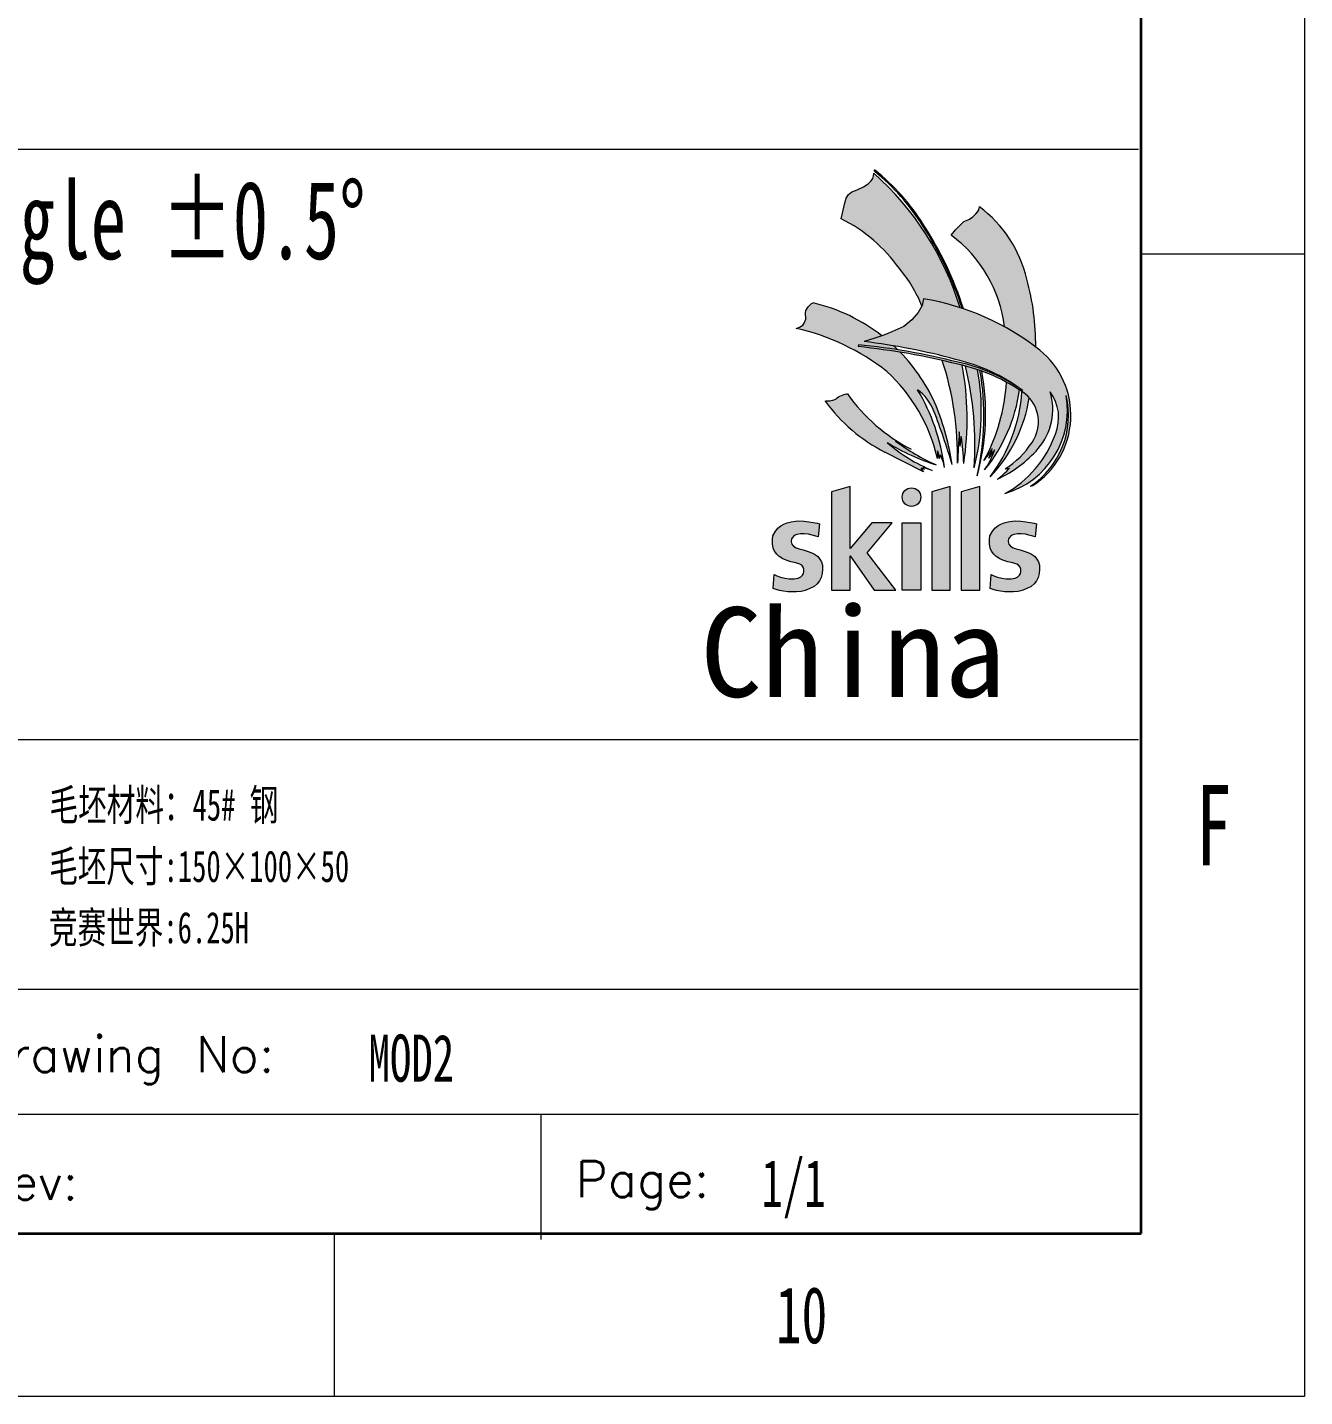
# Model space of a CAD drawing. Header units: millimetres. Extents: x 3154 to 3910, y 100 to 635.
# Drawn here: x 3810.7 to 3910.2, y 99.9 to 206.7 of the extents above; entities that cross this region are included whole.
import ezdxf

# ---------------------------------------------------------------- set-up
doc = ezdxf.new("R2010")
doc.units = ezdxf.units.MM
doc.layers.get('0').update_dxf_attribs({"lineweight": 35})
for name, color, linetype, lineweight in [('ACAD0', 7, 'Continuous', 0), ('ACADLOGO', 7, 'Continuous', 0), ('ACADTitle Block', 7, 'Continuous', 0), ('EB0', 7, 'Continuous', 35)]:
    doc.layers.add(name, color=color, linetype=linetype, lineweight=lineweight)
doc.styles.get("Standard").update_dxf_attribs({"font": 'txt.shx', "bigfont": 'gbcbig.shx'})
doc.styles.add('UserTxtStyle1', font='')
doc.styles.add('UserTxtStyle2', font='', dxfattribs={"width": 0.667})
doc.styles.add('标准', font='', dxfattribs={"width": 0.667})
doc.styles.get('UserTxtStyle1').set_extended_font_data('宋体')
doc.styles.get('UserTxtStyle2').set_extended_font_data('宋体')
doc.styles.get('标准').set_extended_font_data('宋体')

msp = doc.modelspace()

# ---------------------------------------------------------------- hatches: boundary and pattern name
at = {"layer": 'ACADLOGO', "linetype": 'Continuous'}
h = msp.add_hatch(color=7, dxfattribs=at)
edge = h.paths.add_edge_path(flags=0)
edge.add_line((3876.63897541108, 195.2984551566326), (3876.614788877264, 195.0928696192033))
edge.add_line((3876.614788877263, 195.092869619203), (3876.566415809633, 194.8812374483184))
edge.add_line((3876.566415809634, 194.8812374483184), (3876.42129660674, 194.7119317116095))
edge.add_line((3876.42129660674, 194.7119317116095), (3876.191524535497, 194.4579731065507))
edge.add_line((3876.191524535496, 194.4579731065507), (3875.834773161721, 194.2463409356664))
edge.add_line((3875.83477316172, 194.2463409356664), (3875.34499585196, 194.004475597513))
edge.add_line((3875.34499585196, 194.004475597513), (3874.915684876737, 193.8472631277137))
edge.add_line((3874.915684876738, 193.8472631277137), (3874.655679638223, 193.6356309568294))
edge.add_line((3874.655679638222, 193.6356309568294), (3874.486373901515, 193.3635324514075))
edge.add_line((3874.486373901516, 193.3635324514075), (3874.341254698624, 192.8918950420089))
edge.add_line((3874.341254698624, 192.8918950420089), (3874.208228762639, 192.1783922944532))
edge.add_line((3874.208228762639, 192.1783922944532), (3874.105435993924, 191.7369880523263))
edge.add_arc((3868.53740519836, 180.6423757922078), 12.41343579121911, 35.523558678530776, 63.349390292778025, ccw=False)
edge.add_arc((3870.746972602622, 181.1599406895479), 10.35040344013713, 21.361839735061324, 40.30416290532969, ccw=False)
edge.add_line((3880.386289098818, 184.9301434506411), (3880.415151948006, 184.9772032955006))
edge.add_line((3880.415151948005, 184.9772032955006), (3880.519866105165, 185.5004153843205))
edge.add_arc((3877.314808349824, 165.9919704677288), 19.76997264233711, 72.17100237064801, 80.67017738831282, ccw=False)
edge.add_arc((3861.104464792334, 177.92781488458), 23.3036512938406, 17.1835009812531, 48.19383106516945)
h = msp.add_hatch(color=7, dxfattribs=at)
edge = h.paths.add_edge_path(flags=0)
edge.add_line((3884.86844354174, 192.6802628711249), (3884.832163741017, 192.4444441664251))
edge.add_line((3884.832163741017, 192.4444441664251), (3884.747510872666, 192.3174648638968))
edge.add_line((3884.747510872665, 192.3174648638968), (3884.602391669771, 192.1179259599184))
edge.add_line((3884.60239166977, 192.1179259599184), (3884.324246530896, 191.8639673548583))
edge.add_line((3884.324246530895, 191.8639673548583), (3884.052148025473, 191.6825683512431))
edge.add_line((3884.052148025473, 191.6825683512431), (3883.659116850974, 191.5253558814435))
edge.add_line((3883.659116850974, 191.5253558814435), (3883.278178943379, 191.1565112407636))
edge.add_line((3883.278178943379, 191.1565112407636), (3883.006080437961, 190.8904593687918))
edge.add_line((3883.006080437962, 190.8904593687918), (3882.673515598, 190.4732416604773))
edge.add_arc((3876.38314643182, 182.045167525048), 10.51670946062061, 6.996240907543211, 53.26384797788728, ccw=False)
edge.add_arc((3877.31480834981, 165.9919704677484), 19.76997264232406, 52.82346447025441, 61.25791054035841, ccw=False)
edge.add_arc((3869.1077950776, 181.8075714945382), 20.15357068391688, 359.819947824506, 375.0621147380261)
edge.add_arc((3878.896525085352, 184.7260732744795), 9.946504018453313, 13.48081842133403, 53.10117937491629)
h = msp.add_hatch(color=7, dxfattribs=at)
edge = h.paths.add_edge_path(flags=0)
edge.add_line((3871.913614244436, 185.1879340092906), (3871.770662432133, 185.1267110059356))
edge.add_line((3871.770662432132, 185.1267110059357), (3871.515391797437, 184.8818187797357))
edge.add_line((3871.515391797437, 184.8818187797357), (3871.352018527013, 184.5961110051865))
edge.add_line((3871.352018527013, 184.5961110051865), (3871.321385938466, 184.4124417823417))
edge.add_line((3871.321385938468, 184.4124417823417), (3871.331597068893, 183.9124534960479))
edge.add_line((3871.331597068892, 183.9124534960478), (3871.219007726398, 183.6178140953603))
edge.add_line((3871.219007726398, 183.6178140953604), (3871.103293354956, 183.4543301858763))
edge.add_line((3871.103293354955, 183.4543301858763), (3870.835953670619, 183.2828710934472))
edge.add_line((3870.835953670619, 183.2828710934472), (3870.590266029911, 183.2017098135609))
edge.add_arc((3866.653921800643, 165.8482480872543), 17.79430919641696, 51.81833204763802, 77.21967303563167, ccw=False)
edge.add_arc((3868.710931705339, 170.0975091181307), 13.22122093110867, 12.878216281079915, 47.438027310802624, ccw=False)
edge.add_line((3881.599586083495, 173.0442482021973), (3881.598519254964, 173.6609568155795))
edge.add_arc((3879.250583647412, 172.6923582010637), 2.539878913107913, 7.993525239866301, 22.417715201937597, ccw=False)
edge.add_arc((3878.672329205479, 173.8300807932263), 3.191385898495106, 345.7693772199825, 351.2846473742381)
edge.add_arc((3878.061182951855, 171.5671128641566), 4.164924375153468, 10.85157400175541, 25.292054501781593, ccw=False)
edge.add_arc((3866.311851138662, 170.2638387086855), 15.97672686637068, 7.507249241411339, 30.69028489208106)
edge.add_arc((3877.624750901122, 175.2619154741506), 3.981061616002577, 22.04082974592228, 52.4529778923187, ccw=False)
edge.add_arc((3828.65184534202, 156.3818753214824), 56.466746132699, 16.67766693673491, 21.150205348317172, ccw=False)
edge.add_arc((3861.901968739345, 169.3503174205936), 21.09116620486845, 8.827872235082326, 21.73385830457446)
edge.add_arc((3868.700223214806, 171.6226871703518), 13.94065291550518, 23.40492007291136, 44.16305710909485)
edge.add_arc((3869.825965527163, 127.3299285765298), 54.72958686173985, 80.66794682832376, 84.1394877915637)
edge.add_line((3875.414237878169, 181.7734671296735), (3875.432186927053, 181.9281745291677))
edge.add_arc((3869.843914576017, 127.4846359757925), 54.72958686197277, 80.88414259201869, 84.13948779155601, ccw=False)
edge.add_arc((3868.700223214226, 171.6226871697248), 13.94065291635917, 45.24914163087497, 47.12937342777094)
edge.add_arc((3870.106497225892, 133.5365858276465), 48.97392843757823, 80.50574931675656, 83.23258990700576)
edge.add_line((3875.877543287434, 182.1692980074602), (3876.715255741987, 182.4309042646485))
edge.add_line((3876.715255741988, 182.4309042646485), (3877.276428534479, 182.6131605917027))
edge.add_arc((3868.700223214793, 171.6226871703373), 13.94065291552536, 52.03398567503693, 76.67319147506169)
h = msp.add_hatch(color=7, dxfattribs=at)
edge = h.paths.add_edge_path(flags=0)
edge.add_arc((3883.482889291512, 175.4242055426901), 4.859553778176379, 305.02197205680454, 320.1576466193816, ccw=False)
edge.add_arc((3882.120620693833, 180.3180620282232), 9.796469568145517, 295.0707060643555, 318.4506118764706)
edge.add_arc((3885.913790619991, 176.875889165923), 4.675034197115391, 319.1882987391688, 377.1170222555335)
edge.add_arc((3887.695477263894, 176.2498625553599), 3.350232826606334, -22.649573049240075, 36.696145016586115, ccw=False)
edge.add_arc((3882.757132857674, 177.7765737588317), 8.509924762560612, 298.7522710922259, 340.66994292815167, ccw=False)
edge.add_arc((3884.947759766716, 176.825582717237), 6.782134779571872, 286.2940818205271, 369.6445470915604)
edge.add_arc((3885.158154878008, 176.4306493303639), 6.65443871235442, -56.38069604086229, 13.302906462243527, ccw=False)
edge.add_line((3888.842532224949, 170.8892669990474), (3889.036498750135, 170.9392105688785))
edge.add_arc((3885.444706679083, 176.4170536341813), 6.550399600769946, 303.2526391067699, 410.9735498392454)
edge.add_arc((3877.314808349837, 165.991970467785), 19.76997264227916, 51.69433678804063, 80.67017738833043)
edge.add_line((3880.519866105165, 185.5004153843205), (3880.415151948005, 184.9772032955003))
edge.add_line((3880.415151948005, 184.9772032955003), (3880.083557719044, 184.4365507469786))
edge.add_line((3880.083557719044, 184.4365507469789), (3879.594892053661, 183.8610174918325))
edge.add_line((3879.594892053661, 183.8610174918325), (3878.966607913428, 183.3552456499351))
edge.add_line((3878.966607913429, 183.3552456499354), (3878.041633861925, 182.9192354340658))
edge.add_line((3878.041633861924, 182.9192354340658), (3877.413349320327, 182.6576293896557))
edge.add_line((3877.413349320327, 182.6576293896557), (3876.715255741988, 182.4309042646494))
edge.add_line((3876.715255741988, 182.4309042646494), (3875.877543287435, 182.1692980074602))
edge.add_arc((3870.106497225844, 133.5365858272783), 48.97392843794945, 74.73642940440578, 83.23258990701203, ccw=False)
edge.add_arc((3879.924444719848, 167.2915812487503), 13.83735421114641, 53.04927652254719, 77.1606344815741, ccw=False)
edge.add_arc((3880.393534099897, 167.2947426368871), 13.55797618269252, 54.62565594690159, 78.00565915302181)
edge.add_arc((3869.843914576043, 127.4846359759958), 54.72958686176769, 75.86305699148369, 84.13948779156037)
edge.add_line((3875.432186927052, 181.9281745291677), (3875.414237878169, 181.7734671296732))
edge.add_arc((3869.825965527166, 127.32992857655), 54.72958686171912, 75.86305699147772, 84.1394877915618, ccw=False)
edge.add_arc((3880.167025726329, 166.4199968847987), 14.30573984861881, 54.681727761158186, 77.78789682810168, ccw=False)
edge.add_arc((3886.655197512961, 175.9145375102715), 2.814468136580994, -34.74010416947499, 50.71047529175678, ccw=False)
edge.add_arc((3883.248963342449, 178.0030673574172), 6.807397577377983, 302.24335315777137, 327.1524751589348, ccw=False)
edge.add_line((3886.880821591628, 172.2454404648192), (3887.214103962351, 172.3107990476873))
h = msp.add_hatch(color=7, dxfattribs=at)
edge = h.paths.add_edge_path(flags=0)
edge.add_arc((3880.167025726087, 166.4199968837589), 14.30573984968647, 76.41541564137599, 77.78789682803281)
edge.add_arc((3869.825965527069, 127.3299285761848), 54.72958686209672, 75.8630569914738, 77.18266177730582)
edge.add_arc((3859.140664246252, 173.2005924304013), 24.02574523438638, -1.207897563265817, 18.177675846856914, ccw=False)
edge.add_arc((4010.047688849335, 166.8058006578331), 127.0231720255856, 176.2436448772202, 177.3430277867799, ccw=False)
edge.add_arc((3805.336325387363, 169.6578398180793), 78.1527221436713, 3.1777345664668246, 4.013283260213598, ccw=False)
edge.add_arc((3862.104227177359, 176.6347610706777), 21.42847465259179, 352.9106401116019, 355.1072302786877)
edge.add_arc((3868.3463287704, 172.3710667955988), 15.30341997758226, 1.0812998471662922, 9.159439275166221, ccw=False)
edge.add_arc((3860.865140479019, 176.1374199034672), 23.04577237008005, 351.3210308640994, 370.4705298664622)
edge = h.paths.add_edge_path(flags=0)
edge.add_arc((3880.1670257264, 166.4199968850294), 14.30573984837728, 71.41686776268814, 75.34145320760932)
edge.add_arc((3857.769839437719, 174.0474331214504), 26.74884544809249, -3.6870648879178134, 13.430121189082513, ccw=False)
edge.add_arc((3866.985504121516, 176.7579902933625), 18.03067054161225, 345.7749593067703, 370.2933914069736)
edge = h.paths.add_edge_path(flags=0)
edge.add_arc((3880.167025725664, 166.4199968829072), 14.30573985062407, 70.01550098778856, 70.62481805526727)
edge.add_arc((3864.485722135514, 176.3507151611828), 20.73599245274618, -12.965085414692624, 9.8992039071249, ccw=False)
edge.add_arc((3867.053149960309, 176.5739310952026), 18.30130849652404, 344.5497847944731, 370.3575120436299)
h = msp.add_hatch(color=7, dxfattribs=at)
edge = h.paths.add_edge_path(flags=0)
edge.add_arc((3880.167025726294, 166.4199968847417), 14.30573984868693, 56.87870708330326, 61.58428659891339)
edge.add_arc((3872.514623036079, 179.8409520230084), 14.48431792792495, 331.34705319726294, 356.68009985227565, ccw=False)
edge.add_arc((3880.122980563717, 177.131079952695), 6.631079792315785, 320.3035781122742, 330.1128746053401)
edge.add_arc((3883.884557493476, 174.155011130252), 2.014533497604128, 328.0569775248594, 350.6252023484903, ccw=False)
edge.add_arc((3882.187286872228, 175.9897688988118), 4.474308330097553, 319.5880576153367, 329.9354919347613)
edge.add_arc((3880.51559672733, 175.5248012558726), 5.821720574161277, 324.8133535092563, 342.23229792365476, ccw=False)
edge.add_arc((3875.754255207471, 180.0156065599188), 12.33570299050933, 320.5057039825766, 352.4803446685112)
edge = h.paths.add_edge_path(flags=0)
edge.add_arc((3886.655197512976, 175.9145375102872), 2.81446813655906, 41.75054082277872, 50.71047529178905)
edge.add_arc((3880.167025724396, 166.4199968819973), 14.30573985202277, 54.6817277613217, 55.89980459659396)
edge.add_arc((3875.724690591421, 179.1329721922325), 12.4928513084234, 323.09954247208475, 356.020551969435, ccw=False)
edge.add_arc((3877.340480270546, 179.5958169695883), 11.55662503510462, 316.4396219205466, 351.0035014117545)
h = msp.add_hatch(color=7, dxfattribs=at)
edge = h.paths.add_edge_path(flags=0)
edge.add_line((3881.182741571904, 172.1184476837821), (3880.510647908208, 172.3439895187027))
edge.add_arc((3880.501029380907, 172.3153272031004), 0.03023316726926261, 71.44922801342516, 224.9596994096569)
edge.add_line((3880.479636271735, 172.2939641676644), (3880.578450442079, 172.1950108920283))
edge.add_line((3880.578450442079, 172.1950108920283), (3880.403997355669, 172.2790614448015))
edge.add_arc((3880.380376778615, 172.2300352048304), 0.05441970108467865, 64.27548452729745, 226.1296737181909)
edge.add_line((3880.342662371594, 172.1908034910107), (3880.516239056978, 172.0239399736056))
edge.add_line((3880.516239056978, 172.0239399736056), (3877.497231022367, 173.5542089270308))
edge.add_arc((3883.348308242514, 185.0975713530565), 12.94157334850374, 215.8325445868437, 243.120549654023, ccw=False)
edge.add_line((3872.856168023817, 177.5213378319785), (3872.936722473061, 177.5603508205168))
edge.add_line((3872.93672247306, 177.5603508205171), (3873.073329103929, 177.5544153404538))
edge.add_line((3873.07332910393, 177.5544153404538), (3873.209936136163, 177.5514477068118))
edge.add_line((3873.209936136162, 177.5514477068118), (3873.325755263906, 177.5722215678641))
edge.add_line((3873.325755263907, 177.572221567864), (3873.441573990286, 177.6137690771894))
edge.add_line((3873.441573990285, 177.6137690771894), (3873.593029525725, 177.6434458391676))
edge.add_line((3873.593029525724, 177.6434458391676), (3873.696969449537, 177.7057672095449))
edge.add_line((3873.696969449537, 177.7057672095446), (3873.774182067578, 177.7710564263434))
edge.add_line((3873.774182067579, 177.7710564263436), (3873.892970895964, 177.8660221923408))
edge.add_line((3873.892970895962, 177.8660221923408), (3873.98503201721, 177.9224082954345))
edge.add_line((3873.985032017211, 177.9224082954345), (3874.106790546238, 177.9639558047599))
edge.add_line((3874.106790546238, 177.9639558047599), (3874.26121578232, 178.0262773879164))
edge.add_line((3874.261215782321, 178.0262773879167), (3874.394853113913, 178.0737601645257))
edge.add_line((3874.394853113912, 178.0737601645257), (3874.516611241573, 178.091566391936))
edge.add_line((3874.516611241573, 178.0915663919357), (3874.582281751965, 178.0953625103965))
edge.add_arc((3885.857290277433, 186.0443528358606), 13.79537112381093, 215.1842076901108, 242.7986254400386)
edge.add_arc((3891.20691323765, 197.9598213079451), 26.84730654373547, 241.3439692478217, 244.26879310708472, ccw=False)
edge.add_arc((3888.472017024154, 188.1732644355332), 17.10238719356764, 233.6380495327084, 245.9339158963178)
edge.add_arc((3886.867039985446, 189.4244591186213), 17.70093296083336, 238.7446116774947, 252.3423397164311, ccw=False)
edge.add_arc((3886.402103636106, 184.4246118383094), 13.36725164555501, 229.285898378683, 247.0169449302529)
for points in [[(3874.800798841116, 165.463649132961), (3876.675914056711, 162.7857070753961), (3878.347868519308, 162.7857070753961), (3876.106871667143, 165.7062310335951), (3878.070404364818, 168.0462781802268), (3876.49174048751, 168.0462781802268), (3874.800798841116, 166.0310923982703), (3874.800798841116, 170.8821492700726), (3873.349606812197, 170.4588849283046), (3873.349606812197, 162.7857070753961), (3874.800798841116, 162.7857070753961)], [(3882.600955996554, 170.8821492700726), (3881.149763967635, 170.4588849283046), (3881.149763967635, 162.7857070753961), (3882.600955996554, 162.7857070753961)], [(3884.89867670901, 170.8821492700726), (3883.44748468009, 170.4588849283046), (3883.44748468009, 162.7857070753961), (3884.89867670901, 162.7857070753961)], [(3868.796491821463, 162.9066397444728), (3868.881144689816, 164.0192202999772), (3869.086730227246, 163.9103808978082), (3869.370921999576, 163.8075881290929), (3869.691393572628, 163.7108419938318), (3870.048144946405, 163.6685155596551), (3870.441176120905, 163.6624689262013), (3870.749554427049, 163.7229352607395), (3870.95513996448, 163.8378212963623), (3871.076072633556, 163.9587539654387), (3871.154678868456, 164.0978265348769), (3871.178865402272, 164.2368991043151), (3871.178865402272, 164.4243447413838), (3871.142585601549, 164.5694639442755), (3871.015606299018, 164.7266764140748), (3870.864440462673, 164.8113292824289), (3870.562108789982, 164.9141220511438), (3870.181170882389, 164.9987749194973), (3869.794186341345, 165.119707588574), (3869.552321003192, 165.2345936241966), (3869.262082597409, 165.4099459943579), (3869.086730227246, 165.5852983645187), (3868.893237956723, 165.8332103361257), (3868.796491821463, 166.0508891404638), (3868.74207212038, 166.389500613878), (3868.736025486925, 166.7341587207461), (3868.778351921102, 167.0123038596221), (3868.941611024356, 167.3448686995831), (3869.15324319524, 167.6109205715514), (3869.383015266485, 167.7923195751661), (3869.630927238092, 167.9253455111504), (3869.884885843152, 168.0281382798653), (3870.199310782753, 168.1188377816729), (3870.525828989258, 168.1672108493035), (3870.803974128135, 168.1913973831188), (3871.197005302632, 168.1672108493035), (3871.583989843678, 168.1127911482194), (3871.910508050184, 168.0704647140421), (3872.230979623238, 167.9979051125962), (3872.394238726492, 167.9676719453274), (3872.291445957776, 166.9397442581763), (3872.122140221069, 167.0062572261685), (3871.819808548377, 167.0788168276144), (3871.553756676409, 167.1513764290605), (3871.209098569541, 167.1876562297834), (3870.930953430664, 167.1876562297834), (3870.640715024881, 167.1392831621526), (3870.441176120905, 167.0364903934376), (3870.308150184921, 166.9034644574533), (3870.22954395002, 166.7764851549231), (3870.205357416205, 166.5708996174926), (3870.253730483836, 166.3653140800627), (3870.374663152912, 166.2201948771707), (3870.59234195725, 166.0871689411867), (3870.822114028495, 166.0146093397406), (3871.130492334642, 165.9299564713868), (3871.450963907694, 165.8271637026721), (3871.80771528147, 165.6880911332337), (3872.019347452354, 165.5852983645187), (3872.237026256691, 165.4462257950809), (3872.424471893761, 165.2164537238351), (3872.563544463197, 164.9927282860435), (3872.63005743119, 164.7266764140748), (3872.642150698099, 164.4122514744759), (3872.61191753083, 164.0796866345154), (3872.539357929384, 163.7652616949165), (3872.394238726492, 163.5113030898554), (3872.218886356331, 163.2754843851562), (3871.989114285084, 163.069898847726), (3871.65050281167, 162.9187330113802), (3871.299798071348, 162.7675671750347), (3870.967233231388, 162.6889609401347), (3870.610481857613, 162.6587277728656), (3869.94535217769, 162.6647744063197), (3869.600694070823, 162.7071008404965), (3869.292315764678, 162.7675671750347), (3869.032310526163, 162.8340801430267)], [(3885.708925591822, 162.9066397444728), (3885.793578460175, 164.0192202999772), (3885.999163997606, 163.9103808978082), (3886.283355769935, 163.8075881290929), (3886.60382734299, 163.7108419938318), (3886.960578716764, 163.6685155596551), (3887.353609891264, 163.6624689262013), (3887.661988197409, 163.7229352607395), (3887.867573734839, 163.8378212963623), (3887.988506403915, 163.9587539654387), (3888.067112638815, 164.0978265348769), (3888.09129917263, 164.2368991043151), (3888.09129917263, 164.4243447413838), (3888.055019371908, 164.5694639442755), (3887.928040069377, 164.7266764140748), (3887.776874233031, 164.8113292824289), (3887.47454256034, 164.9141220511438), (3887.093604652748, 164.9987749194973), (3886.706620111704, 165.119707588574), (3886.464754773551, 165.2345936241966), (3886.174516367767, 165.4099459943579), (3885.999163997606, 165.5852983645187), (3885.805671727083, 165.8332103361257), (3885.708925591822, 166.0508891404638), (3885.654505890738, 166.389500613878), (3885.648459257284, 166.7341587207461), (3885.690785691461, 167.0123038596221), (3885.854044794713, 167.3448686995831), (3886.065676965598, 167.6109205715514), (3886.295449036843, 167.7923195751661), (3886.54336100845, 167.9253455111504), (3886.797319613512, 168.0281382798653), (3887.111744553109, 168.1188377816729), (3887.438262759618, 168.1672108493035), (3887.716407898493, 168.1913973831188), (3888.109439072992, 168.1672108493035), (3888.496423614037, 168.1127911482194), (3888.822941820543, 168.0704647140421), (3889.143413393598, 167.9979051125962), (3889.306672496851, 167.9676719453274), (3889.203879728134, 166.9397442581763), (3889.034573991427, 167.0062572261685), (3888.732242318736, 167.0788168276144), (3888.466190446768, 167.1513764290605), (3888.121532339899, 167.1876562297834), (3887.843387201023, 167.1876562297834), (3887.553148795239, 167.1392831621526), (3887.353609891264, 167.0364903934376), (3887.220583955278, 166.9034644574533), (3887.141977720379, 166.7764851549231), (3887.117791186564, 166.5708996174926), (3887.166164254195, 166.3653140800627), (3887.287096923272, 166.2201948771707), (3887.504775727609, 166.0871689411867), (3887.734547798855, 166.0146093397406), (3888.042926105, 165.9299564713868), (3888.363397678052, 165.8271637026721), (3888.720149051829, 165.6880911332337), (3888.931781222712, 165.5852983645187), (3889.14946002705, 165.4462257950809), (3889.336905664119, 165.2164537238351), (3889.475978233557, 164.9927282860435), (3889.54249120155, 164.7266764140748), (3889.554584468456, 164.4122514744759), (3889.524351301188, 164.0796866345154), (3889.451791699742, 163.7652616949165), (3889.306672496851, 163.5113030898554), (3889.131320126689, 163.2754843851562), (3888.901548055444, 163.069898847726), (3888.56293658203, 162.9187330113802), (3888.212231841708, 162.7675671750347), (3887.879667001746, 162.6889609401347), (3887.522915627972, 162.6587277728656), (3886.857785948048, 162.6647744063197), (3886.513127841181, 162.7071008404965), (3886.204749535035, 162.7675671750347), (3885.944744296522, 162.8340801430267)]]:
    msp.add_hatch(color=7, dxfattribs=at).paths.add_polyline_path(points, flags=0)
h = msp.add_hatch(color=7, dxfattribs=at)
h.paths.add_polyline_path([(3880.297188650645, 168.0462781802268), (3880.303235284099, 168.0402315467733), (3880.303235284099, 162.7857070753961), (3878.852043255181, 162.7857070753961), (3878.852043255181, 168.0462781802268)], flags=0)
edge = h.paths.add_edge_path(flags=0)
edge.add_arc((3879.574615952913, 170.0416672199904), 0.7225726977325556, 0, 360)
at = {"layer": 'ACADTitle Block', "linetype": 'Continuous'}
h = msp.add_hatch(color=7, dxfattribs=at)
edge = h.paths.add_edge_path(flags=0)
edge.add_line((3876.698145992832, 195.5636427676517), (3876.68734847871, 195.4556676264322))
edge.add_arc((3865.725899879371, 181.9704015155691), 17.37831284897094, 32.169349783794814, 50.8941916983502, ccw=False)
edge.add_arc((3857.928225849222, 176.5115432598029), 26.88939062097212, 17.86999953546109, 33.16903923594589, ccw=False)
edge.add_arc((3877.314808350002, 165.9919704683558), 19.76997264168584, 71.38039949529019, 71.70637110938338, ccw=False)
edge.add_arc((3857.928718102733, 176.5117207707837), 26.97956719301163, 17.72846148184044, 33.16593505645933)
edge.add_arc((3865.725899879361, 181.9704015155612), 17.46901235079211, 32.16934978378651, 51.09008821519994)

# ---------------------------------------------------------------- linework, layer by layer
at = {"layer": 'ACAD0', "color": 7, "linetype": 'Continuous'}
for p, q in [((3897.265548123967, 197.1527064272316), (3693.525698353335, 197.1527064272305)), ((3897.265548123967, 151.1295565907548), (3693.525698353335, 151.1295565907548)), ((3897.265548123969, 131.6371197988068), (3780.007056949988, 131.6371197988068)), ((3897.265548123967, 121.8909014028334), (3693.525698353335, 121.8909014028334)), ((3850.694930773009, 121.8909014028334), (3850.694930773009, 112.1446830068599))]:
    msp.add_line(p, q, dxfattribs=at)
at = {"layer": 'ACADLOGO', "color": 7, "linetype": 'Continuous'}
for p, q in [((3876.687348478709, 195.4556676264323), (3876.69814599283, 195.5636427676517)), ((3875.834773161719, 194.2463409356662), (3876.191524535495, 194.4579731065502)), ((3876.191524535495, 194.4579731065502), (3876.421296606741, 194.7119317116112)), ((3876.421296606741, 194.7119317116112), (3876.566415809632, 194.8812374483182)), ((3876.566415809632, 194.8812374483182), (3876.614788877263, 195.0928696192024)), ((3876.614788877263, 195.0928696192024), (3876.638975411078, 195.2984551566323)), ((3874.341254698623, 192.8918950420087), (3874.486373901516, 193.3635324514073)), ((3874.486373901516, 193.3635324514073), (3874.655679638222, 193.6356309568297)), ((3874.655679638222, 193.6356309568297), (3874.915684876738, 193.8472631277137)), ((3874.915684876738, 193.8472631277137), (3875.344995851958, 194.004475597513)), ((3875.344995851958, 194.004475597513), (3875.834773161719, 194.2463409356662)), ((3874.105435993924, 191.7369880523264), (3874.208228762639, 192.1783922944567)), ((3874.208228762639, 192.1783922944567), (3874.341254698623, 192.8918950420087)), ((3884.60239166977, 192.1179259599188), (3884.747510872662, 192.3174648638952)), ((3884.747510872662, 192.3174648638952), (3884.832163741016, 192.4444441664254)), ((3884.832163741016, 192.4444441664254), (3884.86844354174, 192.6802628711249)), ((3883.00608043796, 190.8904593687915), (3883.278178943383, 191.1565112407599)), ((3883.278178943383, 191.1565112407599), (3883.659116850974, 191.5253558814435)), ((3883.659116850974, 191.5253558814435), (3884.052148025472, 191.6825683512431)), ((3884.052148025472, 191.6825683512431), (3884.324246530895, 191.8639673548577)), ((3884.324246530895, 191.8639673548577), (3884.60239166977, 192.1179259599188)), ((3882.673515598, 190.4732416604773), (3883.00608043796, 190.8904593687915)), ((3871.352018527012, 184.5961110051859), (3871.515391797437, 184.8818187797354)), ((3871.515391797437, 184.8818187797354), (3871.770662432132, 185.1267110059354)), ((3871.770662432132, 185.1267110059354), (3871.913614244435, 185.1879340092904)), ((3880.415151948005, 184.9772032955001), (3880.083557719044, 184.4365507469786)), ((3880.519866105165, 185.5004153843202), (3880.415151948005, 184.9772032955001)), ((3871.219007726398, 183.6178140953607), (3871.331597068892, 183.9124534960485)), ((3871.321385938467, 184.4124417823412), (3871.352018527012, 184.5961110051859)), ((3871.331597068892, 183.9124534960485), (3871.321385938467, 184.4124417823412)), ((3879.594892053661, 183.8610174918326), (3878.966607913429, 183.3552456499352)), ((3880.083557719044, 184.4365507469786), (3879.594892053661, 183.8610174918326)), ((3870.59026602991, 183.2017098135609), (3870.835953670619, 183.2828710934472)), ((3870.835953670619, 183.2828710934472), (3871.103293354954, 183.4543301858764)), ((3871.103293354954, 183.4543301858764), (3871.219007726398, 183.6178140953607)), ((3877.413349320326, 182.6576293896555), (3876.715255741987, 182.4309042646494)), ((3878.041633861924, 182.9192354340655), (3877.413349320326, 182.6576293896555)), ((3878.966607913429, 183.3552456499352), (3878.041633861924, 182.9192354340655)), ((3875.432186927052, 181.9281745291674), (3875.414237878169, 181.7734671296732)), ((3876.715255741987, 182.4309042646494), (3875.877543287434, 182.1692980074599)), ((3872.856168023817, 177.5213378319785), (3872.93672247306, 177.5603508205169)), ((3872.93672247306, 177.5603508205169), (3873.073329103929, 177.5544153404538)), ((3873.073329103929, 177.5544153404538), (3873.209936136162, 177.5514477068118)), ((3873.209936136162, 177.5514477068118), (3873.325755263906, 177.5722215678638)), ((3873.325755263906, 177.5722215678638), (3873.441573990284, 177.6137690771892)), ((3873.441573990284, 177.6137690771892), (3873.593029525724, 177.6434458391673)), ((3873.593029525724, 177.6434458391673), (3873.696969449538, 177.7057672095447)), ((3873.696969449538, 177.7057672095447), (3873.774182067579, 177.7710564263434)), ((3873.774182067579, 177.7710564263434), (3873.892970895964, 177.8660221923408)), ((3873.892970895964, 177.8660221923408), (3873.985032017211, 177.9224082954346)), ((3873.985032017211, 177.9224082954346), (3874.106790546238, 177.9639558047597)), ((3874.106790546238, 177.9639558047597), (3874.261215782318, 178.0262773879167)), ((3874.261215782318, 178.0262773879167), (3874.394853113911, 178.0737601645254)), ((3874.394853113911, 178.0737601645254), (3874.516611241573, 178.0915663919358)), ((3874.516611241573, 178.0915663919358), (3874.582281751965, 178.0953625103963)), ((3880.516239056978, 172.0239399736057), (3877.497231022367, 173.5542089270308)), ((3881.598519254964, 173.6609568155793), (3881.599586083496, 173.0442482021973)), ((3880.342662371594, 172.1908034910104), (3880.516239056978, 172.0239399736057)), ((3880.578450442079, 172.1950108920283), (3880.40399735567, 172.2790614448012)), ((3880.479636271734, 172.2939641676644), (3880.578450442079, 172.1950108920283)), ((3881.182741571904, 172.1184476837821), (3880.510647908207, 172.3439895187027)), ((3881.182741571885, 172.1184476837829), (3881.182741571904, 172.1184476837821)), ((3886.880821591626, 172.245440464819), (3887.214103962348, 172.3107990476871)), ((3874.800798841115, 170.8821492700724), (3873.349606812196, 170.4588849283044)), ((3874.800798841115, 166.0310923982703), (3874.800798841115, 170.8821492700724)), ((3882.600955996553, 170.8821492700724), (3881.149763967634, 170.4588849283044)), ((3882.600955996553, 162.7857070753959), (3882.600955996553, 170.8821492700724)), ((3884.89867670901, 170.8821492700724), (3883.447484680089, 170.4588849283044)), ((3884.89867670901, 162.7857070753959), (3884.89867670901, 170.8821492700724)), ((3888.842532224948, 170.8892669990472), (3889.036498750135, 170.9392105688786)), ((3873.349606812196, 170.4588849283044), (3873.349606812196, 162.7857070753959)), ((3881.149763967634, 170.4588849283044), (3881.149763967634, 162.7857070753959)), ((3883.447484680089, 170.4588849283044), (3883.447484680089, 162.7857070753959)), ((3869.153243195239, 167.6109205715512), (3869.383015266485, 167.7923195751661)), ((3869.383015266485, 167.7923195751661), (3869.630927238091, 167.9253455111501)), ((3869.630927238091, 167.9253455111501), (3869.884885843152, 168.0281382798654)), ((3869.884885843152, 168.0281382798654), (3870.199310782752, 168.118837781673)), ((3870.199310782752, 168.118837781673), (3870.525828989258, 168.1672108493036)), ((3870.525828989258, 168.1672108493036), (3870.803974128135, 168.1913973831188)), ((3870.803974128135, 168.1913973831188), (3871.197005302632, 168.1672108493036)), ((3871.197005302632, 168.1672108493036), (3871.583989843678, 168.1127911482192)), ((3871.583989843678, 168.1127911482192), (3871.910508050185, 168.0704647140421)), ((3871.910508050185, 168.0704647140421), (3872.230979623238, 167.9979051125963)), ((3872.230979623238, 167.9979051125963), (3872.394238726492, 167.9676719453272)), ((3872.394238726492, 167.9676719453272), (3872.291445957775, 166.9397442581763)), ((3876.491740487508, 168.0462781802269), (3874.800798841115, 166.0310923982703)), ((3876.106871667142, 165.7062310335952), (3878.070404364818, 168.0462781802269)), ((3878.070404364818, 168.0462781802269), (3876.491740487508, 168.0462781802269)), ((3878.852043255181, 168.0462781802269), (3880.297188650645, 168.0462781802269)), ((3878.852043255181, 162.7857070753959), (3878.852043255181, 168.0462781802269)), ((3880.297188650645, 168.0462781802269), (3880.303235284099, 168.040231546773)), ((3880.303235284099, 168.040231546773), (3880.303235284099, 162.7857070753959)), ((3886.065676965598, 167.6109205715512), (3886.295449036843, 167.7923195751661)), ((3886.295449036843, 167.7923195751661), (3886.54336100845, 167.9253455111501)), ((3886.54336100845, 167.9253455111501), (3886.79731961351, 168.0281382798654)), ((3886.79731961351, 168.0281382798654), (3887.111744553109, 168.118837781673)), ((3887.111744553109, 168.118837781673), (3887.438262759617, 168.1672108493036)), ((3887.438262759617, 168.1672108493036), (3887.716407898492, 168.1913973831188)), ((3887.716407898492, 168.1913973831188), (3888.109439072991, 168.1672108493036)), ((3888.109439072991, 168.1672108493036), (3888.496423614036, 168.1127911482192)), ((3888.496423614036, 168.1127911482192), (3888.822941820543, 168.0704647140421)), ((3888.822941820543, 168.0704647140421), (3889.143413393597, 167.9979051125963)), ((3889.143413393597, 167.9979051125963), (3889.30667249685, 167.9676719453272)), ((3889.30667249685, 167.9676719453272), (3889.203879728133, 166.9397442581763)), ((3868.736025486925, 166.7341587207461), (3868.778351921102, 167.0123038596221)), ((3868.742072120379, 166.3895006138778), (3868.736025486925, 166.7341587207461)), ((3868.778351921102, 167.0123038596221), (3868.941611024356, 167.3448686995828)), ((3868.941611024356, 167.3448686995828), (3869.153243195239, 167.6109205715512)), ((3870.22954395002, 166.7764851549231), (3870.205357416206, 166.5708996174927)), ((3870.205357416206, 166.5708996174927), (3870.253730483836, 166.3653140800625)), ((3870.308150184919, 166.9034644574531), (3870.22954395002, 166.7764851549231)), ((3870.441176120904, 167.0364903934377), (3870.308150184919, 166.9034644574531)), ((3870.640715024881, 167.1392831621524), (3870.441176120904, 167.0364903934377)), ((3870.930953430664, 167.1876562297832), (3870.640715024881, 167.1392831621524)), ((3871.209098569541, 167.1876562297832), (3870.930953430664, 167.1876562297832)), ((3871.553756676409, 167.1513764290603), (3871.209098569541, 167.1876562297832)), ((3871.819808548377, 167.0788168276142), (3871.553756676409, 167.1513764290603)), ((3872.122140221069, 167.0062572261683), (3871.819808548377, 167.0788168276142)), ((3872.291445957775, 166.9397442581763), (3872.122140221069, 167.0062572261683)), ((3885.648459257283, 166.7341587207461), (3885.690785691461, 167.0123038596221)), ((3885.654505890737, 166.3895006138778), (3885.648459257283, 166.7341587207461)), ((3885.690785691461, 167.0123038596221), (3885.854044794713, 167.3448686995828)), ((3885.854044794713, 167.3448686995828), (3886.065676965598, 167.6109205715512)), ((3887.141977720379, 166.7764851549231), (3887.117791186564, 166.5708996174927)), ((3887.117791186564, 166.5708996174927), (3887.166164254195, 166.3653140800625)), ((3887.220583955278, 166.9034644574531), (3887.141977720379, 166.7764851549231)), ((3887.353609891263, 167.0364903934377), (3887.220583955278, 166.9034644574531)), ((3887.553148795239, 167.1392831621524), (3887.353609891263, 167.0364903934377)), ((3887.843387201023, 167.1876562297832), (3887.553148795239, 167.1392831621524)), ((3888.121532339899, 167.1876562297832), (3887.843387201023, 167.1876562297832)), ((3888.466190446768, 167.1513764290603), (3888.121532339899, 167.1876562297832)), ((3888.732242318735, 167.0788168276142), (3888.466190446768, 167.1513764290603)), ((3889.034573991427, 167.0062572261683), (3888.732242318735, 167.0788168276142)), ((3889.203879728133, 166.9397442581763), (3889.034573991427, 167.0062572261683)), ((3868.796491821463, 166.0508891404635), (3868.742072120379, 166.3895006138778)), ((3868.893237956724, 165.8332103361257), (3868.796491821463, 166.0508891404635)), ((3869.086730227247, 165.5852983645185), (3868.893237956724, 165.8332103361257)), ((3869.262082597407, 165.4099459943577), (3869.086730227247, 165.5852983645185)), ((3870.253730483836, 166.3653140800625), (3870.374663152912, 166.2201948771705)), ((3870.374663152912, 166.2201948771705), (3870.59234195725, 166.0871689411865)), ((3870.59234195725, 166.0871689411865), (3870.822114028495, 166.0146093397406)), ((3870.822114028495, 166.0146093397406), (3871.130492334641, 165.9299564713868)), ((3871.130492334641, 165.9299564713868), (3871.450963907693, 165.8271637026719)), ((3871.450963907693, 165.8271637026719), (3871.807715281469, 165.6880911332337)), ((3871.807715281469, 165.6880911332337), (3872.019347452353, 165.5852983645185)), ((3872.019347452353, 165.5852983645185), (3872.237026256692, 165.4462257950806)), ((3878.347868519307, 162.7857070753959), (3876.106871667142, 165.7062310335952)), ((3885.708925591821, 166.0508891404635), (3885.654505890737, 166.3895006138778)), ((3885.805671727082, 165.8332103361257), (3885.708925591821, 166.0508891404635)), ((3885.999163997605, 165.5852983645185), (3885.805671727082, 165.8332103361257)), ((3886.174516367767, 165.4099459943577), (3885.999163997605, 165.5852983645185)), ((3887.166164254195, 166.3653140800625), (3887.287096923272, 166.2201948771705)), ((3887.287096923272, 166.2201948771705), (3887.504775727609, 166.0871689411865)), ((3887.504775727609, 166.0871689411865), (3887.734547798854, 166.0146093397406)), ((3887.734547798854, 166.0146093397406), (3888.042926104999, 165.9299564713868)), ((3888.042926104999, 165.9299564713868), (3888.363397678052, 165.8271637026719)), ((3888.363397678052, 165.8271637026719), (3888.720149051828, 165.6880911332337)), ((3888.720149051828, 165.6880911332337), (3888.931781222711, 165.5852983645185)), ((3888.931781222711, 165.5852983645185), (3889.149460027051, 165.4462257950806)), ((3869.552321003192, 165.2345936241966), (3869.262082597407, 165.4099459943577)), ((3869.794186341344, 165.119707588574), (3869.552321003192, 165.2345936241966)), ((3870.181170882389, 164.9987749194973), (3869.794186341344, 165.119707588574)), ((3870.562108789981, 164.9141220511438), (3870.181170882389, 164.9987749194973)), ((3870.864440462672, 164.8113292824286), (3870.562108789981, 164.9141220511438)), ((3871.015606299018, 164.7266764140748), (3870.864440462672, 164.8113292824286)), ((3871.142585601548, 164.5694639442755), (3871.015606299018, 164.7266764140748)), ((3871.178865402271, 164.4243447413835), (3871.142585601548, 164.5694639442755)), ((3871.178865402271, 164.2368991043151), (3871.178865402271, 164.4243447413835)), ((3872.237026256692, 165.4462257950806), (3872.424471893761, 165.2164537238352)), ((3872.424471893761, 165.2164537238352), (3872.563544463198, 164.9927282860435)), ((3872.563544463198, 164.9927282860435), (3872.63005743119, 164.7266764140748)), ((3872.63005743119, 164.7266764140748), (3872.642150698098, 164.4122514744759)), ((3874.800798841115, 165.4636491329611), (3874.800798841115, 165.4636491329611)), ((3874.800798841115, 162.7857070753959), (3874.800798841115, 165.4636491329611)), ((3874.800798841115, 165.4636491329611), (3876.675914056711, 162.7857070753959)), ((3886.46475477355, 165.2345936241966), (3886.174516367767, 165.4099459943577)), ((3886.706620111704, 165.119707588574), (3886.46475477355, 165.2345936241966)), ((3887.093604652748, 164.9987749194973), (3886.706620111704, 165.119707588574)), ((3887.47454256034, 164.9141220511438), (3887.093604652748, 164.9987749194973)), ((3887.77687423303, 164.8113292824286), (3887.47454256034, 164.9141220511438)), ((3887.928040069376, 164.7266764140748), (3887.77687423303, 164.8113292824286)), ((3888.055019371906, 164.5694639442755), (3887.928040069376, 164.7266764140748)), ((3888.09129917263, 164.4243447413835), (3888.055019371906, 164.5694639442755)), ((3888.09129917263, 164.2368991043151), (3888.09129917263, 164.4243447413835)), ((3889.149460027051, 165.4462257950806), (3889.336905664118, 165.2164537238352)), ((3889.336905664118, 165.2164537238352), (3889.475978233557, 164.9927282860435)), ((3889.475978233557, 164.9927282860435), (3889.54249120155, 164.7266764140748)), ((3889.54249120155, 164.7266764140748), (3889.554584468456, 164.4122514744759)), ((3868.796491821463, 162.9066397444726), (3868.881144689816, 164.019220299977)), ((3868.881144689816, 164.019220299977), (3869.086730227247, 163.9103808978082)), ((3869.086730227247, 163.9103808978082), (3869.370921999576, 163.807588129093)), ((3869.370921999576, 163.807588129093), (3869.691393572629, 163.7108419938318)), ((3869.691393572629, 163.7108419938318), (3870.048144946405, 163.6685155596551)), ((3870.048144946405, 163.6685155596551), (3870.441176120904, 163.662468926201)), ((3870.441176120904, 163.662468926201), (3870.749554427049, 163.7229352607392)), ((3870.749554427049, 163.7229352607392), (3870.95513996448, 163.8378212963624)), ((3870.95513996448, 163.8378212963624), (3871.076072633556, 163.9587539654387)), ((3871.076072633556, 163.9587539654387), (3871.154678868455, 164.0978265348766)), ((3871.154678868455, 164.0978265348766), (3871.178865402271, 164.2368991043151)), ((3872.394238726492, 163.5113030898555), (3872.218886356331, 163.2754843851559)), ((3872.539357929384, 163.7652616949162), (3872.394238726492, 163.5113030898555)), ((3872.611917530829, 164.0796866345152), (3872.539357929384, 163.7652616949162)), ((3872.642150698098, 164.4122514744759), (3872.611917530829, 164.0796866345152)), ((3885.708925591821, 162.9066397444726), (3885.793578460175, 164.019220299977)), ((3885.793578460175, 164.019220299977), (3885.999163997605, 163.9103808978082)), ((3885.999163997605, 163.9103808978082), (3886.283355769935, 163.807588129093)), ((3886.283355769935, 163.807588129093), (3886.603827342989, 163.7108419938318)), ((3886.603827342989, 163.7108419938318), (3886.960578716764, 163.6685155596551)), ((3886.960578716764, 163.6685155596551), (3887.353609891263, 163.662468926201)), ((3887.353609891263, 163.662468926201), (3887.661988197408, 163.7229352607392)), ((3887.661988197408, 163.7229352607392), (3887.867573734839, 163.8378212963624)), ((3887.867573734839, 163.8378212963624), (3887.988506403915, 163.9587539654387)), ((3887.988506403915, 163.9587539654387), (3888.067112638815, 164.0978265348766)), ((3888.067112638815, 164.0978265348766), (3888.09129917263, 164.2368991043151)), ((3889.30667249685, 163.5113030898555), (3889.131320126688, 163.2754843851559)), ((3889.451791699742, 163.7652616949162), (3889.30667249685, 163.5113030898555)), ((3889.524351301188, 164.0796866345152), (3889.451791699742, 163.7652616949162)), ((3889.554584468456, 164.4122514744759), (3889.524351301188, 164.0796866345152)), ((3869.032310526162, 162.8340801430267), (3868.796491821463, 162.9066397444726)), ((3869.292315764676, 162.7675671750345), (3869.032310526162, 162.8340801430267)), ((3869.600694070822, 162.7071008404963), (3869.292315764676, 162.7675671750345)), ((3869.94535217769, 162.6647744063195), (3869.600694070822, 162.7071008404963)), ((3870.610481857612, 162.6587277728653), (3869.94535217769, 162.6647744063195)), ((3870.967233231388, 162.6889609401348), (3870.610481857612, 162.6587277728653)), ((3871.299798071347, 162.7675671750345), (3870.967233231388, 162.6889609401348)), ((3871.65050281167, 162.9187330113802), (3871.299798071347, 162.7675671750345)), ((3871.989114285085, 163.069898847726), (3871.65050281167, 162.9187330113802)), ((3872.218886356331, 163.2754843851559), (3871.989114285085, 163.069898847726)), ((3873.349606812196, 162.7857070753959), (3874.800798841115, 162.7857070753959)), ((3876.675914056711, 162.7857070753959), (3878.347868519307, 162.7857070753959)), ((3880.303235284099, 162.7857070753959), (3878.852043255181, 162.7857070753959)), ((3881.149763967634, 162.7857070753959), (3882.600955996553, 162.7857070753959)), ((3883.447484680089, 162.7857070753959), (3884.89867670901, 162.7857070753959)), ((3885.944744296522, 162.8340801430267), (3885.708925591821, 162.9066397444726)), ((3886.204749535036, 162.7675671750345), (3885.944744296522, 162.8340801430267)), ((3886.513127841181, 162.7071008404963), (3886.204749535036, 162.7675671750345)), ((3886.857785948049, 162.6647744063195), (3886.513127841181, 162.7071008404963)), ((3887.52291562797, 162.6587277728653), (3886.857785948049, 162.6647744063195)), ((3887.879667001746, 162.6889609401348), (3887.52291562797, 162.6587277728653)), ((3888.212231841707, 162.7675671750345), (3887.879667001746, 162.6889609401348)), ((3888.562936582028, 162.9187330113802), (3888.212231841707, 162.7675671750345)), ((3888.901548055444, 163.069898847726), (3888.562936582028, 162.9187330113802)), ((3889.131320126688, 163.2754843851559), (3888.901548055444, 163.069898847726))]:
    msp.add_line(p, q, dxfattribs=at)
msp.add_circle((3879.574615952912, 170.0416672199902), 0.7225726977325204, dxfattribs=at)
for centre, radius, start, end in [((3865.725899879359, 181.9704015155603), 17.37831284898536, 32.16934978379541, 50.89419169835548), ((3865.725899879359, 181.9704015155595), 17.46901235079286, 32.16934978379541, 51.09008821520156), ((3861.104464792337, 177.9278148845823), 23.3036512938366, 17.1835009812435, 48.19383106516946), ((3878.896525085352, 184.7260732744784), 9.946504018454801, 13.48081842136621, 53.10117937491708), ((3868.537405198357, 180.6423757922059), 12.41343579122218, 35.52355867854239, 63.349390292796), ((3857.92822584922, 176.511543259801), 26.88939062097434, 17.8699995354606, 33.16903923595131), ((3857.928718102702, 176.5117207707686), 26.97956719304669, 17.7284614818519, 33.16593505645817), ((3876.383146431819, 182.0451675250469), 10.51670946062284, 6.996240907554177, 53.2638479778862), ((3870.74697260262, 181.159940689548), 10.35040344013695, 21.36183973507394, 40.30416290533913), ((3869.107795077614, 181.8075714945408), 20.15357068390064, 359.8199478244958, 15.06211473804915), ((3868.700223214798, 171.6226871703444), 13.94065291551607, 52.0691692398286, 76.67319147506353), ((3877.314808349837, 165.9919704677865), 19.76997264227814, 51.69433678803851, 80.67017738832865), ((3866.653921800642, 165.8482480872555), 17.79430919641527, 51.81833204762912, 77.21967303565252), ((3869.825965527171, 127.3299285765777), 54.72958686169061, 75.86305699147661, 84.13948779156416), ((3869.843914576054, 127.484635976072), 54.72958686169068, 75.86305699147661, 84.13948779156416), ((3870.106497225833, 133.536585827233), 48.97392843799582, 74.7364294044081, 83.23258990699588), ((3868.700223214797, 171.6226871703441), 13.94065291551682, 45.24914163064333, 47.12937342793038), ((3885.444706679082, 176.4170536341814), 6.550399600769641, 303.2526391067539, 50.97354983924957), ((3868.700223214797, 171.6226871703444), 13.94065291551615, 23.40492007296, 44.163057109076), ((3859.140664246243, 173.2005924304001), 24.0257452343941, 358.7921024367394, 18.17767584685552), ((3879.92444471985, 167.2915812487524), 13.83735421114431, 53.04927652255883, 77.16063448158319), ((3880.393534099903, 167.2947426368937), 13.55797618268382, 54.62565594689697, 78.0056591530404), ((3868.710931705334, 170.0975091181336), 13.22122093111012, 12.87821628103981, 47.43802731077258), ((3880.167025726331, 166.4199968848019), 14.30573984861538, 54.68172776115751, 77.78789682811467), ((3860.865140479018, 176.1374199034658), 23.04577237007999, 351.3210308640991, 10.47052986646661), ((3857.769839437722, 174.0474331214508), 26.74884544808875, 356.3129351120817, 13.43012118908361), ((3866.985504121516, 176.7579902933631), 18.03067054161404, 345.7749593067696, 10.29339140697093), ((3864.485722135516, 176.3507151611829), 20.73599245274481, 347.034914585307, 9.899203907134325), ((3867.053149960307, 176.5739310952023), 18.30130849652587, 344.5497847944764, 10.35751204363181), ((3866.311851138672, 170.2638387086878), 15.97672686636125, 7.507249241401373, 30.69028489208804), ((3877.624750901124, 175.2619154741509), 3.981061616001647, 22.04082974584995, 52.45297789234164), ((3872.514623036077, 179.840952023009), 14.48431792792796, 331.3470531972765, 356.6800998522707), ((3875.754255207478, 180.0156065599156), 12.33570299050324, 320.5057039825923, 352.4803446685253), ((3883.348308242515, 185.0975713530566), 12.94157334850424, 215.8325445868394, 243.1205496539976), ((3885.857290277426, 186.0443528358538), 13.79537112380258, 215.1842076901192, 242.798625440059), ((3875.724690591418, 179.1329721922334), 12.49285130842606, 323.0995424721046, 356.0205519694256), ((3877.340480270547, 179.5958169695874), 11.55662503510218, 316.439621920557, 351.0035014117531), ((3884.947759766716, 176.8255827172373), 6.782134779572015, 286.294081820534, 9.644547091562025), ((3886.655197512961, 175.9145375102716), 2.81446813658091, 325.2598958305492, 50.71047529177915), ((3885.158154878007, 176.4306493303642), 6.654438712355024, 303.6193039591482, 13.30290646223966), ((3885.913790619992, 176.8758891659227), 4.675034197114882, 319.1882987391733, 17.11702225554199), ((3887.695477263892, 176.2498625553599), 3.350232826607401, 337.350426950765, 36.69614501657509), ((3828.65184534215, 156.3818753215284), 56.46674613256005, 16.67766693673723, 21.150205348318), ((3861.901968739324, 169.3503174205868), 21.09116620488887, 8.82787223509033, 21.73385830458852), ((4010.047688847381, 166.8058006579492), 127.0231720236297, 176.2436448772095, 177.3430277867925), ((3805.336325381105, 169.6578398176961), 78.15272214993936, 3.177734566499286, 4.01328326017782), ((3886.402103636093, 184.4246118382958), 13.36725164553749, 229.2858983786624, 247.016944930263), ((3886.867039985447, 189.4244591186254), 17.70093296083745, 238.7446116774841, 252.3423397164183), ((3888.472017024147, 188.1732644355182), 17.10238719355136, 233.6380495327044, 245.9339158963248), ((3891.206913237585, 197.9598213078229), 26.84730654359754, 241.343969247806, 244.2687931071042), ((3862.104227177896, 176.6347610706364), 21.42847465205194, 352.9106401115359, 355.1072302786692), ((3868.346328770427, 172.3710667956005), 15.30341997755369, 1.081299847152773, 9.159439275173122), ((3882.757132857674, 177.7765737588317), 8.509924762560962, 298.7522710922219, 340.6699429281538), ((3883.248963342457, 178.0030673574104), 6.807397577368292, 302.243353157747, 327.1524751589596), ((3879.250583647397, 172.69235820106), 2.539878913123586, 7.99352523989666, 22.41771520187774), ((3878.672329205573, 173.8300807932067), 3.191385898398966, 345.769377219917, 351.2846473743201), ((3878.061182951853, 171.5671128641561), 4.164924375154569, 10.85157400174105, 25.29205450176261), ((3880.122980563709, 177.1310799527002), 6.631079792325042, 320.3035781122808, 330.112874605348), ((3880.515596727324, 175.5248012558754), 5.821720574166875, 324.8133535092601, 342.232297923631), ((3883.884557493477, 174.1550111302506), 2.014533497602083, 328.0569775248523, 350.6252023485162), ((3882.187286872242, 175.9897688988024), 4.474308330081105, 319.5880576153122, 329.9354919347712), ((3882.120620693835, 180.3180620282201), 9.79646956814145, 295.0707060643564, 318.45061187647), ((3880.380376778615, 172.2300352048304), 0.05441970108447831, 64.2754845275591, 226.1296737177522), ((3880.501029380906, 172.315327203101), 0.03023316726905667, 71.44922801323855, 224.9596994100567), ((3883.482889291512, 175.4242055426899), 4.859553778176416, 305.0219720568068, 320.1576466193979)]:
    msp.add_arc(centre, radius, start, end, dxfattribs=at)
at = {"layer": 'EB0', "color": 7, "linetype": 'Continuous', "lineweight": 18}
for p, q in [((3910.215131494194, 634.5555842925598), (3910.215131494194, 99.90588942771319)), ((3897.48538162985, 189.0141719051877), (3910.215131494194, 189.0141719051877)), ((3834.600388934736, 99.90588942771319), (3834.600388934736, 112.635662302155)), ((3910.215131494194, 99.90588942771319), (3154.067705899625, 99.90588942771319))]:
    msp.add_line(p, q, dxfattribs=at)
at = {"layer": 'EB0', "color": 7, "linetype": 'Continuous', "lineweight": 35}
for p, q in [((3897.485370032705, 112.6356444084448), (3897.485383676404, 621.8258299940129)), ((3185.892085676875, 112.6356634755134), (3897.485370032705, 112.6356444084448))]:
    msp.add_line(p, q, dxfattribs=at)

# ---------------------------------------------------------------- texts
at = {"color": 0, "style": '标准', "width": 0.667}
msp.add_text('General tolerance ±0.1  Radius ±0.2  Angle ±0.5°', height=6.102065354662177, dxfattribs=at).set_placement((3696.535746763752, 188.5962347659022))
at = {"layer": 'EB0', "color": 7, "lineweight": 9, "style": 'UserTxtStyle1'}
msp.add_text('China', height=6.988059187679721, dxfattribs=at).set_placement((3863.132554366632, 154.4671441383962))
at = {"layer": 'EB0', "color": 7, "lineweight": 9, "width": 0.667}
for s, height, style, p in [('毛坯材料：45# 钢', 2.451950592168324, '标准', (3812.386902835531, 144.8191005335487)), ('F', 6.252474010029226, 'UserTxtStyle2', (3901.718713266478, 141.3337936614358)), ('毛坯尺寸:150×100×50', 2.451950592168324, '标准', (3812.359645318114, 140.032691050456)), ('竞赛世界:6.25H', 2.451950592168324, '标准', (3812.341473639837, 135.2533282875051)), ('MOD2', 3.677925888252485, '标准', (3837.256703402139, 124.4612765806427)), ('1/1', 3.677925888252485, '标准', (3867.88127073119, 114.7028154628088)), ('10', 4.413511065902982, 'UserTxtStyle2', (3869.006022040915, 104.0640117320393))]:
    msp.add_text(s, height=height, dxfattribs=dict(at, style=style)).set_placement(p)
at = {"layer": 'EB0', "color": 7, "lineweight": 9}
for s, p in [('Drawing No:', (3806.826443502696, 125.2087449359204)), ('Rev:', (3806.832830134968, 115.2497198976527)), ('Page:', (3853.397060853655, 115.4625265399479))]:
    msp.add_text(s, height=2.793087180111461, dxfattribs=at).set_placement(p)

doc.saveas('drawing.dxf')
